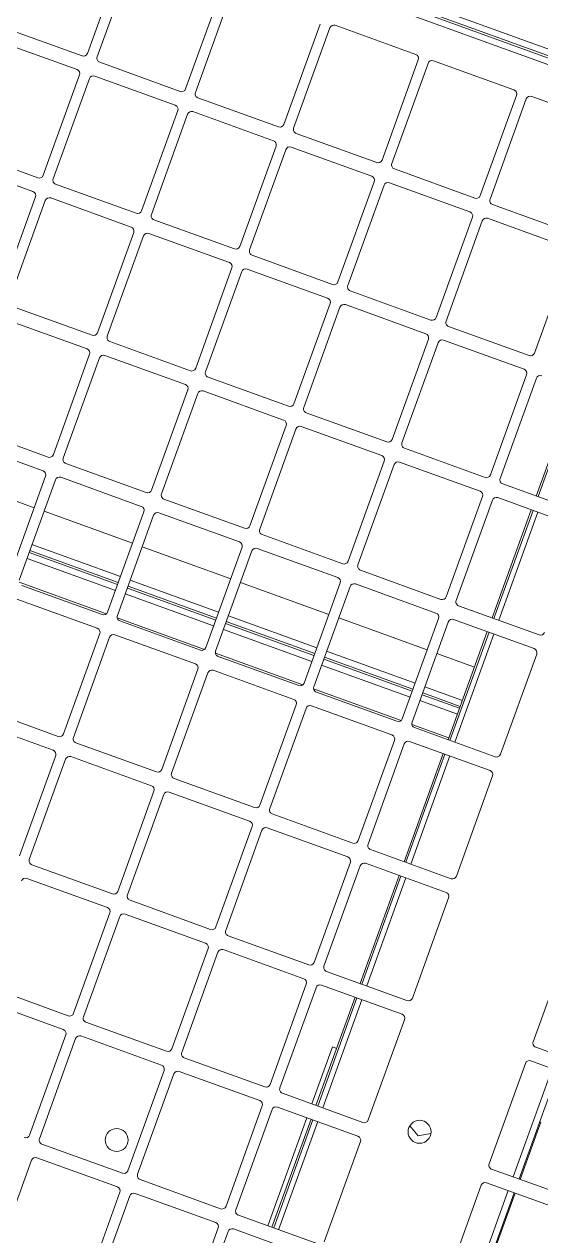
# Model space of a CAD drawing. Header units: metres. Extents: x -17822 to 152406, y -4219 to 19791.
# Drawn here: x 117803.9 to 117828.7, y 5903.7 to 5961.7 of the extents above; entities that cross this region are included whole.
import ezdxf

# ---------------------------------------------------------------- set-up
doc = ezdxf.new("R2010")
doc.units = ezdxf.units.M
doc.header["$LTSCALE"] = 100
doc.header["$MEASUREMENT"] = 0
doc.layers.get('0').update_dxf_attribs({"color": 9, "lineweight": 9})
doc.layers.add('TEKSAN', color=7, linetype='Continuous', lineweight=9)

# ---------------------------------------------------------------- blocks, each defined once
blk = doc.blocks.new('K500H165_üst')
at = {"color": 7, "linetype": 'Continuous', "lineweight": 15}
for p, q in [((44.15, 82.332), (44.15, -82.332)), ((44.25, -82.332), (44.25, 82.332)), ((43.85, 82.2), (43.85, -82.2)), ((44.55, -82.2), (44.55, 82.2)), ((88.95, -17.65), (88.95, -13.55)), ((89.65, -13.55), (89.65, -17.65)), ((95.15, -17.65), (95.15, -13.55)), ((95.85, -13.55), (95.85, -17.65)), ((92.25, -16.25), (92.25, -16.2)), ((92.25, -16.2), (92.75, -16.2)), ((95.15, -16.2), (92.75, -16.2)), ((92.75, -16.2), (92.75, -16.25)), ((101.35, -16.2), (95.85, -16.2)), ((95.15, -16.25), (89.65, -16.25)), ((95.15, -16.55), (89.65, -16.55)), ((101.35, -16.25), (95.85, -16.25)), ((101.35, -16.55), (95.85, -16.55)), ((83.65, -17.85), (88.75, -17.85)), ((89.85, -17.85), (94.95, -17.85)), ((96.05, -17.85), (101.15, -17.85)), ((94.847, -21.5), (94.536, -20.962)), ((94.536, -22.038), (94.847, -21.5)), ((64.15, -24.2), (64.15, -28.3)), ((64.85, -28.3), (64.85, -24.2)), ((70.35, -24.2), (70.35, -28.3)), ((71.05, -28.3), (71.05, -24.2)), ((71.25, -24), (76.35, -24)), ((76.55, -24.2), (76.55, -28.3)), ((77.25, -28.3), (77.25, -24.2)), ((77.45, -24), (82.55, -24)), ((82.75, -24.2), (82.75, -28.3)), ((83.45, -28.3), (83.45, -24.2)), ((83.65, -24), (88.75, -24)), ((88.95, -24.2), (88.95, -28.3)), ((89.65, -28.3), (89.65, -24.2)), ((89.85, -24), (94.95, -24)), ((95.15, -24.2), (95.15, -28.3)), ((95.85, -28.3), (95.85, -24.2)), ((96.05, -24), (101.15, -24)), ((101.35, -24.2), (101.35, -28.3)), ((102.05, -28.3), (102.05, -24.2)), ((58.65, -26.5), (64.15, -26.5)), ((58.65, -26.59), (64.15, -26.59)), ((64.85, -26.25), (70.35, -26.25)), ((64.85, -26.5), (70.35, -26.5)), ((64.85, -26.59), (70.35, -26.59)), ((71.05, -26.25), (76.55, -26.25)), ((71.05, -26.5), (76.55, -26.5)), ((71.05, -26.59), (76.55, -26.59)), ((72.85, -28.5), (72.85, -26.59)), ((74.55, -28.5), (74.55, -26.59)), ((74.85, -26.59), (74.85, -28.5)), ((74.95, -28.5), (74.95, -26.59)), ((75.25, -26.59), (75.25, -28.5)), ((76.45, -26.59), (76.45, -28.473)), ((77.25, -26.25), (82.75, -26.25)), ((77.25, -26.5), (82.75, -26.5)), ((77.25, -26.59), (82.75, -26.59)), ((83.45, -26.25), (88.95, -26.25)), ((83.45, -26.5), (88.95, -26.5)), ((83.45, -26.59), (88.95, -26.59)), ((89.65, -26.25), (95.15, -26.25)), ((89.65, -26.5), (95.15, -26.5)), ((89.65, -26.59), (95.15, -26.59)), ((92.25, -26.8), (92.25, -26.59)), ((95.85, -26.25), (101.35, -26.25)), ((95.85, -26.5), (101.35, -26.5)), ((95.85, -26.59), (101.35, -26.59)), ((95.15, -26.8), (92.25, -26.8)), ((101.35, -26.8), (95.85, -26.8)), ((63.95, -28.5), (58.85, -28.5)), ((70.15, -28.5), (65.05, -28.5)), ((76.35, -28.5), (71.25, -28.5)), ((82.55, -28.5), (77.45, -28.5)), ((88.75, -28.5), (83.65, -28.5)), ((94.95, -28.5), (89.85, -28.5)), ((101.15, -28.5), (96.05, -28.5)), ((107.35, -28.5), (102.25, -28.5)), ((46.25, -33.3), (46.25, -29.2)), ((51.75, -29.2), (51.75, -33.3)), ((52.45, -33.3), (52.45, -29.2)), ((52.65, -29), (57.75, -29)), ((57.95, -29.2), (57.95, -33.3)), ((58.65, -33.3), (58.65, -29.2)), ((58.85, -29), (63.95, -29)), ((64.15, -29.2), (64.15, -33.3)), ((64.85, -33.3), (64.85, -29.2)), ((65.05, -29), (70.15, -29)), ((70.35, -29.2), (70.35, -33.3)), ((71.05, -33.3), (71.05, -29.2)), ((71.25, -29), (76.35, -29)), ((72.85, -33.5), (72.85, -29)), ((74.55, -33.5), (74.55, -29)), ((74.85, -29), (74.85, -33.5)), ((74.95, -33.5), (74.95, -29)), ((75.25, -29), (75.25, -33.5)), ((76.45, -29.027), (76.45, -33.473)), ((76.55, -29.2), (76.55, -33.3)), ((77.25, -33.3), (77.25, -29.2)), ((77.45, -29), (82.55, -29)), ((82.75, -29.2), (82.75, -33.3)), ((83.45, -33.3), (83.45, -29.2)), ((83.65, -29), (88.75, -29)), ((88.95, -29.2), (88.95, -33.3)), ((89.65, -33.3), (89.65, -29.2)), ((89.85, -29), (94.95, -29)), ((95.15, -29.2), (95.15, -33.3)), ((95.85, -33.3), (95.85, -29.2)), ((96.05, -29), (101.15, -29)), ((101.35, -29.2), (101.35, -33.3)), ((102.05, -33.3), (102.05, -29.2)), ((102.25, -29), (107.35, -29)), ((51.55, -33.5), (46.45, -33.5)), ((57.75, -33.5), (52.65, -33.5)), ((63.95, -33.5), (58.85, -33.5)), ((70.15, -33.5), (65.05, -33.5)), ((76.35, -33.5), (71.25, -33.5)), ((82.55, -33.5), (77.45, -33.5)), ((88.75, -33.5), (83.65, -33.5)), ((94.95, -33.5), (89.85, -33.5)), ((101.15, -33.5), (96.05, -33.5)), ((107.35, -33.5), (102.25, -33.5)), ((46.45, -34), (51.55, -34)), ((52.65, -34), (57.75, -34)), ((58.85, -34), (63.95, -34)), ((65.05, -34), (70.15, -34)), ((71.25, -34), (76.35, -34)), ((72.85, -38.5), (72.85, -34)), ((74.55, -38.5), (74.55, -34)), ((74.85, -34), (74.85, -38.5)), ((74.95, -38.5), (74.95, -34)), ((75.25, -34), (75.25, -38.5)), ((76.45, -34.027), (76.45, -38.473)), ((77.45, -34), (82.55, -34)), ((83.65, -34), (88.75, -34)), ((89.85, -34), (94.95, -34)), ((96.05, -34), (101.15, -34)), ((102.25, -34), (107.35, -34)), ((46.25, -38.3), (46.25, -34.2)), ((51.75, -34.2), (51.75, -38.3)), ((52.45, -38.3), (52.45, -34.2)), ((57.95, -34.2), (57.95, -38.3)), ((58.65, -38.3), (58.65, -34.2)), ((64.15, -34.2), (64.15, -38.3)), ((64.85, -38.3), (64.85, -34.2)), ((70.35, -34.2), (70.35, -38.3)), ((71.05, -38.3), (71.05, -34.2)), ((76.55, -34.2), (76.55, -38.3)), ((77.25, -38.3), (77.25, -34.2)), ((82.75, -34.2), (82.75, -38.3)), ((83.45, -38.3), (83.45, -34.2)), ((88.95, -34.2), (88.95, -38.3)), ((89.65, -38.3), (89.65, -34.2)), ((95.15, -34.2), (95.15, -38.3)), ((95.85, -38.3), (95.85, -34.2)), ((101.35, -34.2), (101.35, -38.3)), ((102.05, -38.3), (102.05, -34.2)), ((51.55, -38.5), (46.45, -38.5)), ((57.75, -38.5), (52.65, -38.5)), ((63.95, -38.5), (58.85, -38.5)), ((70.15, -38.5), (65.05, -38.5)), ((76.35, -38.5), (71.25, -38.5)), ((82.55, -38.5), (77.45, -38.5)), ((88.75, -38.5), (83.65, -38.5)), ((94.95, -38.5), (89.85, -38.5)), ((101.15, -38.5), (96.05, -38.5)), ((107.35, -38.5), (102.25, -38.5)), ((46.25, -43.3), (46.25, -39.2)), ((46.45, -39), (51.55, -39)), ((51.75, -39.2), (51.75, -43.3)), ((52.45, -43.3), (52.45, -39.2)), ((52.65, -39), (57.75, -39)), ((57.95, -39.2), (57.95, -43.3)), ((58.65, -43.3), (58.65, -39.2)), ((58.85, -39), (63.95, -39)), ((64.15, -39.2), (64.15, -43.3)), ((64.85, -43.3), (64.85, -39.2)), ((65.05, -39), (70.15, -39)), ((70.35, -39.2), (70.35, -43.3)), ((71.05, -43.3), (71.05, -39.2)), ((71.25, -39), (76.35, -39)), ((72.85, -43.5), (72.85, -39)), ((74.55, -43.5), (74.55, -39)), ((74.85, -39), (74.85, -43.5)), ((74.95, -43.5), (74.95, -39)), ((75.25, -39), (75.25, -43.5)), ((76.45, -39.027), (76.45, -43.473)), ((76.55, -39.2), (76.55, -43.3)), ((77.25, -43.3), (77.25, -39.2)), ((77.45, -39), (82.55, -39)), ((82.75, -39.2), (82.75, -43.3)), ((83.45, -43.3), (83.45, -39.2)), ((83.65, -39), (88.75, -39)), ((88.95, -39.2), (88.95, -43.3)), ((89.65, -43.3), (89.65, -39.2)), ((89.85, -39), (94.95, -39)), ((95.15, -39.2), (95.15, -43.3)), ((95.85, -43.3), (95.85, -39.2)), ((96.05, -39), (101.15, -39)), ((51.55, -43.5), (46.45, -43.5)), ((46.45, -44), (51.55, -44)), ((57.75, -43.5), (52.65, -43.5)), ((52.65, -44), (57.75, -44)), ((63.95, -43.5), (58.85, -43.5)), ((58.85, -44), (63.95, -44)), ((70.15, -43.5), (65.05, -43.5)), ((65.05, -44), (70.15, -44)), ((76.35, -43.5), (71.25, -43.5)), ((71.25, -44), (76.35, -44)), ((72.85, -48.5), (72.85, -44)), ((74.55, -48.5), (74.55, -44)), ((74.85, -44), (74.85, -48.5)), ((74.95, -48.5), (74.95, -44)), ((75.25, -44), (75.25, -48.5)), ((76.45, -44.027), (76.45, -48.473)), ((82.55, -43.5), (77.45, -43.5)), ((77.45, -44), (82.55, -44)), ((88.75, -43.5), (83.65, -43.5)), ((83.65, -44), (88.75, -44)), ((51.75, -44.2), (51.75, -48.3)), ((52.45, -48.3), (52.45, -44.2)), ((57.95, -44.2), (57.95, -48.3)), ((58.65, -48.3), (58.65, -44.2)), ((64.15, -44.2), (64.15, -48.3)), ((64.85, -48.3), (64.85, -44.2)), ((70.35, -44.2), (70.35, -48.3)), ((71.05, -48.3), (71.05, -44.2)), ((76.55, -44.2), (76.55, -48.3)), ((77.25, -48.3), (77.25, -44.2)), ((82.75, -44.2), (82.75, -48.3)), ((83.45, -48.3), (83.45, -44.2)), ((51.55, -48.5), (46.45, -48.5)), ((57.75, -48.5), (52.65, -48.5)), ((63.95, -48.5), (58.85, -48.5)), ((70.15, -48.5), (65.05, -48.5)), ((76.35, -48.5), (71.25, -48.5)), ((46.45, -49), (51.55, -49)), ((51.75, -49.2), (51.75, -53.3)), ((52.45, -53.3), (52.45, -49.2)), ((52.65, -49), (57.75, -49)), ((57.95, -49.2), (57.95, -53.3)), ((58.65, -53.3), (58.65, -49.2)), ((58.85, -49), (63.95, -49)), ((64.15, -49.2), (64.15, -53.3)), ((64.85, -53.3), (64.85, -49.2)), ((65.05, -49), (70.15, -49)), ((70.35, -49.2), (70.35, -53.3)), ((71.05, -53.3), (71.05, -49.2)), ((71.25, -49), (76.35, -49)), ((72.85, -52.2), (72.85, -49)), ((51.55, -53.5), (46.45, -53.5)), ((57.75, -53.5), (52.65, -53.5)), ((63.95, -53.5), (58.85, -53.5)), ((46.45, -54), (51.55, -54)), ((51.75, -54.2), (51.75, -58.3)), ((52.45, -58.3), (52.45, -54.2)), ((52.65, -54), (57.75, -54)), ((57.95, -54.2), (57.95, -58.3)), ((58.65, -58.3), (58.65, -54.2)), ((58.85, -54), (63.95, -54))]:
    blk.add_line(p, q, dxfattribs=at)
for centre in [(94.65, -21.5), (99.95, -35)]:
    blk.add_circle(centre, 0.55, dxfattribs=at)
for centre, start, end in [((88.75, -17.65), 270, 0), ((89.85, -17.65), 180, 270), ((94.95, -17.65), 270, 0), ((96.05, -17.65), 180, 270), ((70.15, -24.2), 0, 90), ((71.25, -24.2), 90, 180), ((76.35, -24.2), 0, 90), ((77.45, -24.2), 90, 180), ((82.55, -24.2), 0, 90), ((83.65, -24.2), 90, 180), ((88.75, -24.2), 0, 90), ((89.85, -24.2), 90, 180), ((94.95, -24.2), 0, 90), ((96.05, -24.2), 90, 180), ((58.85, -28.3), 180, 270), ((63.95, -28.3), 270, 0), ((65.05, -28.3), 180, 270), ((70.15, -28.3), 270, 0), ((71.25, -28.3), 180, 270), ((76.35, -28.3), 270, 0), ((77.45, -28.3), 180, 270), ((82.55, -28.3), 270, 0), ((83.65, -28.3), 180, 270), ((88.75, -28.3), 270, 0), ((89.85, -28.3), 180, 270), ((94.95, -28.3), 270, 0), ((96.05, -28.3), 180, 270), ((101.15, -28.3), 270, 0), ((102.25, -28.3), 180, 270), ((57.75, -29.2), 0, 90), ((58.85, -29.2), 90, 180), ((63.95, -29.2), 0, 90), ((65.05, -29.2), 90, 180), ((70.15, -29.2), 0, 90), ((71.25, -29.2), 90, 180), ((76.35, -29.2), 0, 90), ((77.45, -29.2), 90, 180), ((82.55, -29.2), 0, 90), ((83.65, -29.2), 90, 180), ((88.75, -29.2), 0, 90), ((89.85, -29.2), 90, 180), ((94.95, -29.2), 0, 90), ((96.05, -29.2), 90, 180), ((101.15, -29.2), 0, 90), ((102.25, -29.2), 90, 180), ((46.45, -33.3), 180, 270), ((51.55, -33.3), 270, 0), ((52.65, -33.3), 180, 270), ((57.75, -33.3), 270, 0), ((58.85, -33.3), 180, 270), ((63.95, -33.3), 270, 0), ((65.05, -33.3), 180, 270), ((70.15, -33.3), 270, 0), ((71.25, -33.3), 180, 270), ((76.35, -33.3), 270, 0), ((77.45, -33.3), 180, 270), ((82.55, -33.3), 270, 0), ((83.65, -33.3), 180, 270), ((88.75, -33.3), 270, 0), ((89.85, -33.3), 180, 270), ((94.95, -33.3), 270, 0), ((96.05, -33.3), 180, 270), ((101.15, -33.3), 270, 0), ((102.25, -33.3), 180, 270), ((46.45, -34.2), 90, 180), ((51.55, -34.2), 0, 90), ((52.65, -34.2), 90, 180), ((57.75, -34.2), 0, 90), ((58.85, -34.2), 90, 180), ((63.95, -34.2), 0, 90), ((65.05, -34.2), 90, 180), ((70.15, -34.2), 0, 90), ((71.25, -34.2), 90, 180), ((76.35, -34.2), 0, 90), ((77.45, -34.2), 90, 180), ((82.55, -34.2), 0, 90), ((83.65, -34.2), 90, 180), ((88.75, -34.2), 0, 90), ((89.85, -34.2), 90, 180), ((94.95, -34.2), 0, 90), ((96.05, -34.2), 90, 180), ((101.15, -34.2), 0, 90), ((102.25, -34.2), 90, 180), ((46.45, -38.3), 180, 270), ((51.55, -38.3), 270, 0), ((52.65, -38.3), 180, 270), ((57.75, -38.3), 270, 0), ((58.85, -38.3), 180, 270), ((63.95, -38.3), 270, 0), ((65.05, -38.3), 180, 270), ((70.15, -38.3), 270, 0), ((71.25, -38.3), 180, 270), ((76.35, -38.3), 270, 0), ((77.45, -38.3), 180, 270), ((82.55, -38.3), 270, 0), ((83.65, -38.3), 180, 270), ((88.75, -38.3), 270, 0), ((89.85, -38.3), 180, 270), ((94.95, -38.3), 270, 0), ((96.05, -38.3), 180, 270), ((101.15, -38.3), 270, 0), ((102.25, -38.3), 180, 270), ((46.45, -39.2), 90, 180), ((51.55, -39.2), 0, 90), ((52.65, -39.2), 90, 180), ((57.75, -39.2), 0, 90), ((58.85, -39.2), 90, 180), ((63.95, -39.2), 0, 90), ((65.05, -39.2), 90, 180), ((70.15, -39.2), 0, 90), ((71.25, -39.2), 90, 180), ((76.35, -39.2), 0, 90), ((77.45, -39.2), 90, 180), ((82.55, -39.2), 0, 90), ((83.65, -39.2), 90, 180), ((88.75, -39.2), 0, 90), ((89.85, -39.2), 90, 180), ((94.95, -39.2), 0, 90), ((96.05, -39.2), 90, 180), ((101.15, -39.2), 0, 90), ((46.45, -43.3), 180, 270), ((51.55, -43.3), 270, 0), ((52.65, -43.3), 180, 270), ((57.75, -43.3), 270, 0), ((58.85, -43.3), 180, 270), ((63.95, -43.3), 270, 0), ((65.05, -43.3), 180, 270), ((70.15, -43.3), 270, 0), ((71.25, -43.3), 180, 270), ((76.35, -43.3), 270, 0), ((77.45, -43.3), 180, 270), ((82.55, -43.3), 270, 0), ((83.65, -43.3), 180, 270), ((88.75, -43.3), 270, 0), ((89.85, -43.3), 180, 270), ((51.55, -44.2), 0, 90), ((52.65, -44.2), 90, 180), ((57.75, -44.2), 0, 90), ((58.85, -44.2), 90, 180), ((63.95, -44.2), 0, 90), ((65.05, -44.2), 90, 180), ((70.15, -44.2), 0, 90), ((71.25, -44.2), 90, 180), ((76.35, -44.2), 0, 90), ((77.45, -44.2), 90, 180), ((82.55, -44.2), 0, 90), ((83.65, -44.2), 90, 180), ((51.55, -48.3), 270, 0), ((52.65, -48.3), 180, 270), ((57.75, -48.3), 270, 0), ((58.85, -48.3), 180, 270), ((63.95, -48.3), 270, 0), ((65.05, -48.3), 180, 270), ((70.15, -48.3), 270, 0), ((71.25, -48.3), 180, 270), ((51.55, -49.2), 0, 90), ((52.65, -49.2), 90, 180), ((57.75, -49.2), 0, 90), ((58.85, -49.2), 90, 180), ((63.95, -49.2), 0, 90), ((65.05, -49.2), 90, 180), ((70.15, -49.2), 0, 90), ((71.25, -49.2), 90, 180), ((51.55, -53.3), 270, 0), ((52.65, -53.3), 180, 270), ((57.75, -53.3), 270, 0), ((58.85, -53.3), 180, 270), ((51.55, -54.2), 0, 90), ((52.65, -54.2), 90, 180), ((57.75, -54.2), 0, 90), ((58.85, -54.2), 90, 180)]:
    blk.add_arc(centre, 0.2, start, end, dxfattribs=at)

msp = doc.modelspace()

# ---------------------------------------------------------------- block references
at = {"layer": 'TEKSAN', "rotation": 250.1125129141476}
msp.add_blockref('K500H165_üst', (117875.269, 5990.382), dxfattribs=at)

doc.saveas('drawing.dxf')
